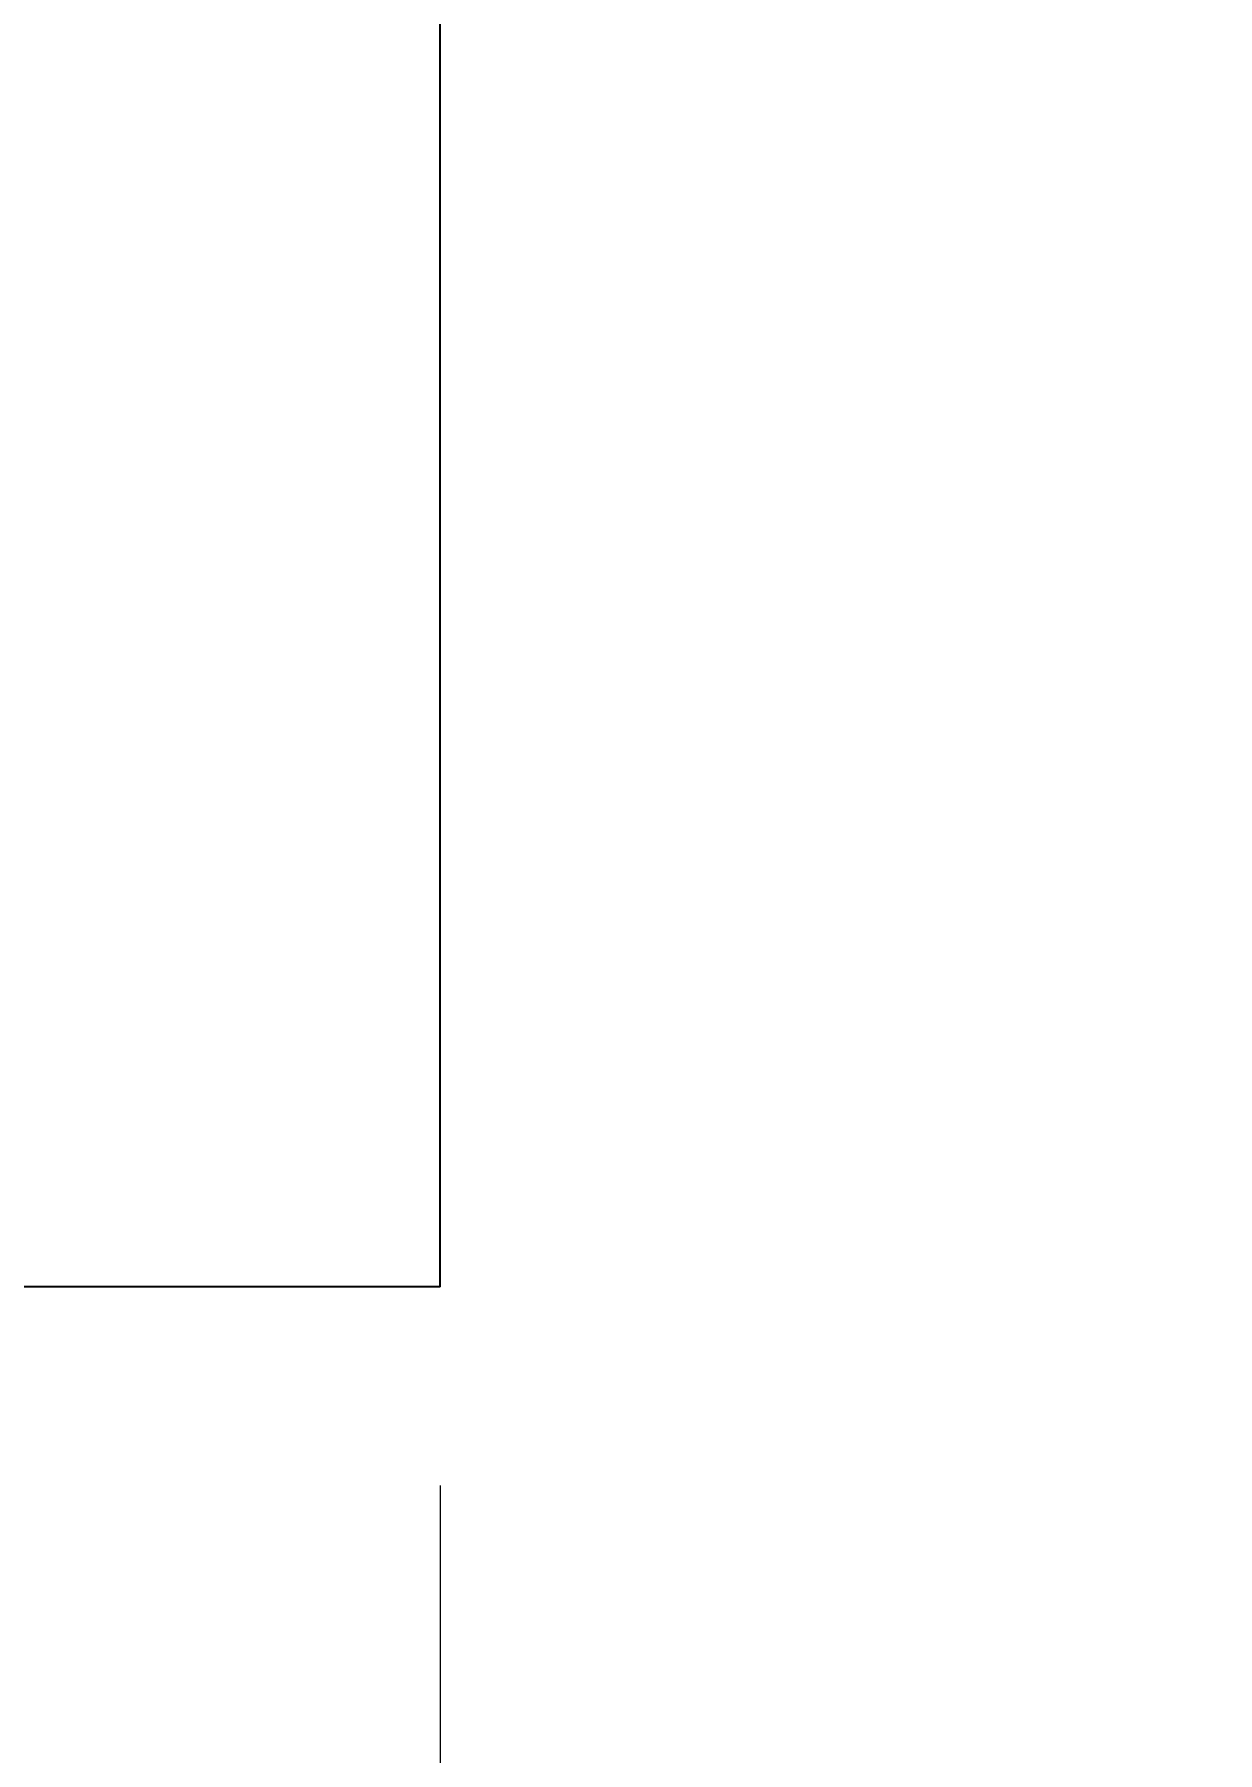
# Model space of a CAD drawing. Header units: millimetres. Extents: x 15 to 415, y 5 to 292.
# Drawn here: x 91.82 to 97.77, y 134.18 to 142.84 of the extents above; entities that cross this region are included whole.
import ezdxf

# ---------------------------------------------------------------- set-up
doc = ezdxf.new("R2010")
doc.units = ezdxf.units.MM
doc.styles.add('SLDTEXTSTYLE0', font='TXT', dxfattribs={"width": 0.75})
doc.dimstyles.new('SLDDIMSTYLE0', dxfattribs={"dimtxt": 3.5, "dimasz": 3.302, "dimexe": 0, "dimexo": 0.0625, "dimgap": 0.875, "dimtad": 1, "dimlfac": 2, "dimrnd": 1e-09, "dimzin": 4, "dimdsep": 46, "dimtxsty": 'SLDTEXTSTYLE0', "dimsah": 1, "dimcen": 0.09, "dimadec": 0, "dimazin": 1, "dimtfac": 1, "dimtofl": 0, "dimtmove": 0, "dimatfit": 3, "dimfxl": 0, "dimfrac": 2, "dimtolj": 1, "dimtzin": 12, "dimarcsym": 0})

# ---------------------------------------------------------------- blocks, each defined once
blk = doc.blocks.new('_D')
at = {"color": 7, "linetype": 'Continuous', "lineweight": 18}
for p, q in [((85.8602, 135.5286), (85.8602, 125.5286)), ((93.8602, 135.5286), (93.8602, 125.5286)), ((93.8602, 126.5286), (85.8602, 126.5286)), ((93.8602, 126.5286), (109.3987, 126.5286))]:
    blk.add_line(p, q, dxfattribs=at)
for points in [[(85.8602, 126.5286), (89.1622, 125.8086), (89.1622, 127.2486)], [(93.8602, 126.5286), (90.5582, 127.2486), (90.5582, 125.8086)]]:
    blk.add_solid(points, dxfattribs=at)
at = {"color": 7, "linetype": 'Continuous', "lineweight": 18, "insert": (97.7612, 131.0403), "char_height": 3.5, "attachment_point": 1, "style": 'SLDTEXTSTYLE0'}
blk.add_mtext('16.00', dxfattribs=at)

msp = doc.modelspace()

# ---------------------------------------------------------------- linework, layer by layer
at = {"color": 7, "linetype": 'Continuous', "lineweight": 25}
for q in [(93.8602, 169.0286), (85.8602, 136.5286)]:
    msp.add_line((93.8602, 136.5286), q, dxfattribs=at)

# ---------------------------------------------------------------- dimensions: what is measured, and where the dimension line sits
at = {"color": 7, "linetype": 'Continuous', "lineweight": 18}
dim = msp.add_linear_dim(base=(85.8602, 126.5286), p1=(93.8602, 136.5286), p2=(85.8602, 136.5286), dimstyle='SLDDIMSTYLE0', dxfattribs=at)
dim.commit()
dim.dimension.update_dxf_attribs({"geometry": '_D', "text_midpoint": (103.5799, 126.5286), "dimtype": 160})

doc.saveas('drawing.dxf')
